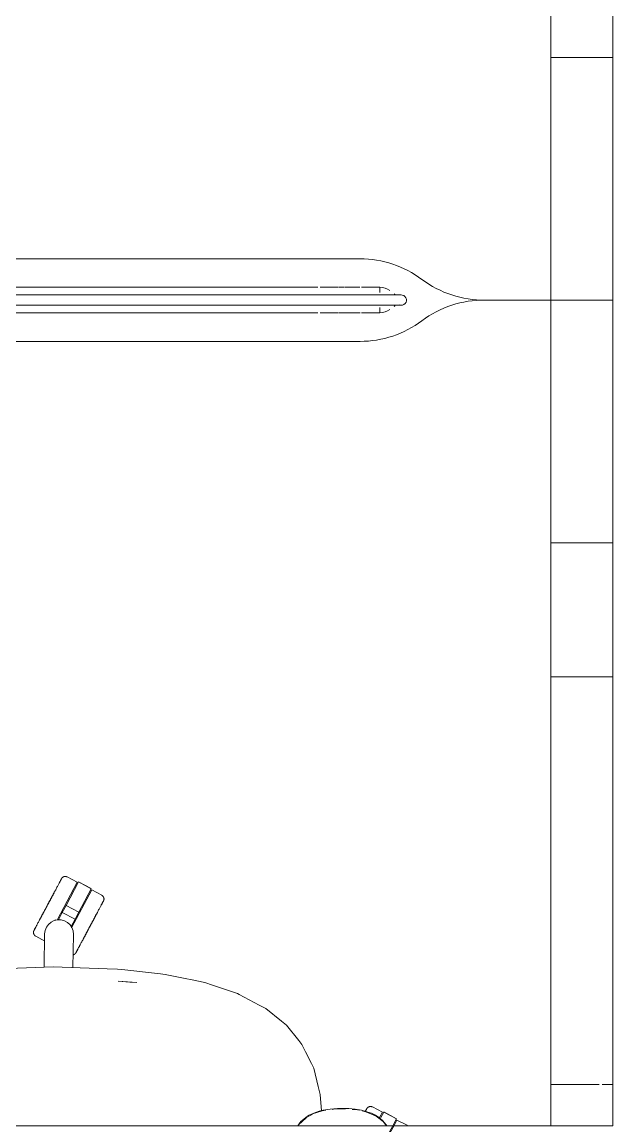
# Model space of a CAD drawing. Header units: millimetres. Extents: x 155927 to 317870, y -36033 to 97293.
# Drawn here: x 222976 to 223549, y 16767 to 17836 of the extents above; entities that cross this region are included whole.
import ezdxf

# ---------------------------------------------------------------- set-up
doc = ezdxf.new("R2010")
doc.units = ezdxf.units.MM
doc.header["$MEASUREMENT"] = 0
doc.layers.add('G-IMPT', color=8, linetype='CONTINUOUS', lineweight=9)
doc.layers.add('I-FURN', color=8, linetype='CONTINUOUS', lineweight=9)

msp = doc.modelspace()

# ---------------------------------------------------------------- linework, layer by layer
at = {"layer": 'G-IMPT'}
for p, q in [((223006.6, 16920.6), (222954.4, 16918.9)), ((223058.8, 16918.9), (223006.6, 16920.6)), ((223058.8, 16918.9), (223068.7, 16918.5)), ((223073.1, 16918.1), (223068.7, 16918.5)), ((223073.1, 16918.1), (223110.5, 16913.9)), ((223069.3, 16906.7), (223080.6, 16906)), ((223069.3, 16906.7), (223087.5, 16905.4)), ((223087.5, 16905.4), (223080.6, 16906)), ((223115, 16913.4), (223110.5, 16913.9)), ((223135.9, 16909.1), (223115, 16913.4)), ((223135.9, 16909.1), (223139.6, 16908.3)), ((223139.6, 16908.3), (223153.4, 16905.5)), ((223160.8, 16902.9), (223153.4, 16905.5)), ((223160.8, 16902.9), (223184.9, 16894.8)), ((223186.6, 16893.9), (223184.9, 16894.8)), ((223206.1, 16883.6), (223186.6, 16893.9)), ((223206.1, 16883.6), (223207.5, 16882.9)), ((223212.6, 16880.2), (223207.5, 16882.9)), ((223212.6, 16880.2), (223227.7, 16868)), ((223232.4, 16864.2), (223227.7, 16868)), ((223244.6, 16849.3), (223232.4, 16864.2)), ((223244.6, 16849.3), (223247.5, 16845.6)), ((223247.5, 16845.6), (223251.1, 16838.4)), ((223256.7, 16827), (223251.1, 16838.4)), ((223256.7, 16827), (223258.9, 16822.6)), ((223258.9, 16822.6), (223263.3, 16804.7)), ((223263.3, 16804.7), (223263.8, 16802.3)), ((223265.1, 16797), (223263.8, 16802.3)), ((223266.6, 16781.1), (223265.1, 16797)), ((223259, 16779.1), (223254.4, 16776.9)), ((223257.8, 16778.2), (223255.4, 16776.8)), ((223267.2, 16781.3), (223257.8, 16778.2)), ((223264.1, 16780.8), (223259, 16779.1)), ((223264.1, 16780.8), (223268, 16781.8)), ((223270.5, 16781.7), (223267.2, 16781.3)), ((223268, 16781.8), (223274.8, 16782.9)), ((223282.1, 16783.5), (223274.8, 16782.9)), ((223279.5, 16783), (223276.7, 16782.6)), ((223279.5, 16783), (223286.6, 16783.2)), ((223282.1, 16783.5), (223286.6, 16783.6)), ((223286.6, 16783.6), (223293, 16783.4)), ((223289.7, 16783), (223286.6, 16783.2)), ((223299.1, 16782.8), (223293, 16783.4)), ((223299.5, 16782.4), (223296.3, 16782.6)), ((223299.1, 16782.8), (223305.1, 16781.8)), ((223303.2, 16781.7), (223299.5, 16782.4)), ((223310.5, 16780.4), (223305.1, 16781.8)), ((223309.4, 16780.4), (223306, 16781.1)), ((223309.4, 16780.4), (223315, 16778.1)), ((223310.5, 16780.4), (223314.9, 16778.8)), ((223318.9, 16776.9), (223314.9, 16778.8)), ((223319.4, 16776.2), (223315, 16778.1)), ((223243.4, 16766.6), (223245.4, 16769.5)), ((223251.6, 16774.5), (223244.2, 16767.6)), ((223249.5, 16773.3), (223244.2, 16767.6)), ((223244.2, 16767.6), (223246.4, 16770)), ((223246.5, 16770.8), (223245.4, 16769.5)), ((223250, 16773.1), (223246.4, 16770)), ((223246.5, 16770.8), (223249.6, 16773.6)), ((223252.7, 16775.2), (223249.5, 16773.3)), ((223249.6, 16773.6), (223253, 16776.1)), ((223251.6, 16774.5), (223250.1, 16773.2)), ((223254.4, 16776.9), (223253, 16776.1)), ((223254.9, 16776.5), (223253.5, 16775.6)), ((223318.9, 16776.9), (223323, 16774.2)), ((223326.2, 16771), (223319.4, 16776.2)), ((223323, 16774.2), (223326, 16771.5)), ((223329.1, 16767.8), (223326, 16771.5)), ((223329.5, 16766.6), (223326.2, 16771)), ((223329.8, 16766.6), (223329.1, 16767.8))]:
    msp.add_line(p, q, dxfattribs=at)
at = {"layer": 'I-FURN'}
for p, q in [((223548.8, 17566.6), (223548.8, 18366.6)), ((223548.8, 18366.6), (223548.8, 17566.6)), ((223488.8, 18326.6), (223488.8, 16806.6)), ((223548.8, 16806.6), (223548.8, 18326.6)), ((223488.8, 17801.6), (223488.8, 17932)), ((223548.8, 17932), (223548.8, 17801.6)), ((223488.8, 17331.6), (223488.8, 17801.6)), ((223548.8, 17801.6), (223488.8, 17801.6)), ((223548.8, 17801.6), (223488.8, 17801.6)), ((223548.8, 17801.6), (223548.8, 17331.6)), ((222450.1, 17606.6), (223303.8, 17606.6)), ((223303.8, 17606.6), (222450.1, 17606.6)), ((222224.7, 17579.1), (223262.9, 17579.1)), ((223262.9, 17571.6), (222224.7, 17571.6)), ((223263.8, 17571.6), (223262.9, 17571.6)), ((223267, 17571.6), (223263.8, 17571.6)), ((223265, 17579.1), (223282.7, 17579.1)), ((223270.3, 17571.6), (223267, 17571.6)), ((223273.5, 17571.6), (223270.3, 17571.6)), ((223276.7, 17571.6), (223273.5, 17571.6)), ((223279.8, 17571.6), (223276.7, 17571.6)), ((223283, 17571.6), (223279.8, 17571.6)), ((223286.1, 17571.6), (223283, 17571.6)), ((223283.4, 17579.1), (223288.3, 17579.1)), ((223289.2, 17571.6), (223286.1, 17571.6)), ((223289.2, 17579.1), (223303.5, 17579.1)), ((223292.2, 17571.6), (223289.2, 17571.6)), ((223295.2, 17571.6), (223292.2, 17571.6)), ((223298.2, 17571.6), (223295.2, 17571.6)), ((223301.1, 17571.6), (223298.2, 17571.6)), ((223303.9, 17571.6), (223301.1, 17571.6)), ((223306.6, 17571.6), (223303.9, 17571.6)), ((223305.3, 17579.1), (223322.9, 17579.1)), ((223309.3, 17571.6), (223306.6, 17571.6)), ((223311.9, 17571.6), (223309.3, 17571.6)), ((223314.5, 17571.6), (223311.9, 17571.6)), ((223316.9, 17571.6), (223314.5, 17571.6)), ((223319.3, 17571.6), (223316.9, 17571.6)), ((223317.3, 17579.1), (223318.4, 17579.1)), ((223321.6, 17571.6), (223319.3, 17571.6)), ((223323.7, 17571.6), (223321.6, 17571.6)), ((223322.9, 17573.9), (223322.9, 17579.1)), ((223325.8, 17571.6), (223323.7, 17571.6)), ((223327.8, 17571.6), (223325.8, 17571.6)), ((223329.7, 17571.6), (223327.8, 17571.6)), ((223331.5, 17571.6), (223329.7, 17571.6)), ((223333.1, 17571.6), (223331.5, 17571.6)), ((223334.7, 17571.6), (223333.1, 17571.6)), ((223336.1, 17571.6), (223334.7, 17571.6)), ((223337.4, 17571.6), (223336.1, 17571.6)), ((223338.6, 17571.6), (223337.4, 17571.6)), ((223339.7, 17571.6), (223338.6, 17571.6)), ((223340.7, 17571.6), (223339.7, 17571.6)), ((223341.5, 17571.6), (223340.7, 17571.6)), ((223342.2, 17571.6), (223341.5, 17571.6)), ((223342.8, 17571.6), (223342.2, 17571.6)), ((223343.2, 17571.6), (223342.8, 17571.6)), ((223343.6, 17571.6), (223343.2, 17571.6)), ((223343.8, 17571.6), (223343.6, 17571.6)), ((223343.8, 17571.6), (223343.8, 17571.6)), ((222224.7, 17561.6), (223262.9, 17561.6)), ((223262.9, 17561.6), (223266.2, 17561.6)), ((223266.2, 17561.6), (223269.4, 17561.6)), ((223269.4, 17561.6), (223272.6, 17561.6)), ((223272.6, 17561.6), (223275.8, 17561.6)), ((223275.8, 17561.6), (223279, 17561.6)), ((223279, 17561.6), (223282.2, 17561.6)), ((223282.2, 17561.6), (223285.3, 17561.6)), ((223285.3, 17561.6), (223288.4, 17561.6)), ((223288.4, 17561.6), (223291.4, 17561.6)), ((223291.4, 17561.6), (223294.4, 17561.6)), ((223294.4, 17561.6), (223297.4, 17561.6)), ((223297.4, 17561.6), (223300.3, 17561.6)), ((223300.3, 17561.6), (223303.1, 17561.6)), ((223303.1, 17561.6), (223305.9, 17561.6)), ((223305.9, 17561.6), (223308.6, 17561.6)), ((223308.6, 17561.6), (223311.2, 17561.6)), ((223311.2, 17561.6), (223313.8, 17561.6)), ((223313.8, 17561.6), (223316.3, 17561.6)), ((223316.3, 17561.6), (223318.7, 17561.6)), ((223318.7, 17561.6), (223321, 17561.6)), ((223321, 17561.6), (223323.2, 17561.6)), ((223322.9, 17554.1), (223322.9, 17559.3)), ((223323.2, 17561.6), (223325.3, 17561.6)), ((223325.3, 17561.6), (223327.3, 17561.6)), ((223327.3, 17561.6), (223329.2, 17561.6)), ((223329.2, 17561.6), (223331, 17561.6)), ((223331, 17561.6), (223332.7, 17561.6)), ((223332.7, 17561.6), (223334.3, 17561.6)), ((223334.3, 17561.6), (223335.7, 17561.6)), ((223335.7, 17561.6), (223337.1, 17561.6)), ((223337.1, 17561.6), (223338.3, 17561.6)), ((223338.3, 17561.6), (223339.4, 17561.6)), ((223339.4, 17561.6), (223340.4, 17561.6)), ((223340.4, 17561.6), (223341.3, 17561.6)), ((223341.3, 17561.6), (223342, 17561.6)), ((223342, 17561.6), (223342.7, 17561.6)), ((223342.7, 17561.6), (223343.1, 17561.6)), ((223343.1, 17561.6), (223343.5, 17561.6)), ((223343.5, 17561.6), (223343.7, 17561.6)), ((223343.7, 17561.6), (223343.8, 17561.6)), ((223343.8, 17561.6), (223343.8, 17561.6)), ((223548.8, 17566.6), (223424.9, 17566.6)), ((223424.9, 17566.6), (223548.8, 17566.6)), ((223424.9, 17566.6), (223548.8, 17566.6)), ((223548.8, 17566.6), (223424.9, 17566.6)), ((223548.8, 16766.6), (223548.8, 17566.6)), ((223548.8, 17566.6), (223548.8, 16766.6)), ((223262.9, 17554.1), (222224.7, 17554.1)), ((223282.7, 17554.1), (223265, 17554.1)), ((223288.3, 17554.1), (223283.4, 17554.1)), ((223304, 17554.1), (223288.2, 17554.1)), ((223322.9, 17554.1), (223305.3, 17554.1)), ((223318.4, 17554.1), (223317.3, 17554.1)), ((223303.8, 17526.6), (222450.1, 17526.6)), ((222450.1, 17526.6), (223303.8, 17526.6)), ((223488.8, 17201.6), (223488.8, 17331.6)), ((223548.8, 17331.6), (223488.8, 17331.6)), ((223548.8, 17331.6), (223488.8, 17331.6)), ((223548.8, 17331.6), (223548.8, 17201.6)), ((223488.8, 16766.6), (223488.8, 17201.6)), ((223548.8, 17201.6), (223488.8, 17201.6)), ((223548.8, 17201.6), (223488.8, 17201.6)), ((223548.8, 17201.6), (223548.8, 16766.6)), ((223010.2, 16966), (223029.7, 17002.7)), ((223012.5, 17002.3), (223012.2, 17001.8)), ((223012.4, 17002), (223012.7, 17002.6)), ((223012.8, 17002.8), (223012.5, 17002.3)), ((223012.7, 17002.6), (223012.9, 17003.1)), ((223013.1, 17003.3), (223012.8, 17002.8)), ((223012.9, 17003.1), (223013.2, 17003.5)), ((223013.3, 17003.8), (223013.1, 17003.3)), ((223013.2, 17003.5), (223013.4, 17004)), ((223013.5, 17004.2), (223013.3, 17003.8)), ((223013.4, 17004), (223013.6, 17004.3)), ((223013.7, 17004.5), (223013.5, 17004.2)), ((223013.6, 17004.3), (223013.8, 17004.7)), ((223013.9, 17004.9), (223013.7, 17004.5)), ((223013.8, 17004.7), (223014, 17005)), ((223014.1, 17005.2), (223013.9, 17004.9)), ((223014, 17005), (223014.1, 17005.3)), ((223014.1, 17005.3), (223014.2, 17005.5)), ((223014.2, 17005.4), (223014.1, 17005.2)), ((223014.2, 17005.5), (223014.4, 17005.7)), ((223014.3, 17005.7), (223014.2, 17005.4)), ((223014.4, 17005.8), (223014.3, 17005.7)), ((223014.4, 17005.9), (223014.5, 17006)), ((223014.5, 17006), (223014.4, 17005.8)), ((223014.4, 17005.7), (223014.4, 17005.9)), ((223014.5, 17006), (223014.6, 17006.1)), ((223014.6, 17006.1), (223014.5, 17006.1)), ((223014.5, 17006.1), (223014.5, 17006)), ((223014.6, 17006.2), (223014.7, 17006.3)), ((223014.6, 17006.1), (223014.6, 17006.2)), ((223014.6, 17006.2), (223014.6, 17006.2)), ((223014.6, 17006.2), (223014.6, 17006.1)), ((223014.7, 17006.4), (223014.8, 17006.6)), ((223014.7, 17006.3), (223014.7, 17006.4)), ((223014.8, 17006.6), (223014.9, 17006.7)), ((223014.9, 17006.7), (223015, 17006.8)), ((223015, 17006.8), (223015.1, 17006.9)), ((223015.1, 17006.9), (223015.2, 17007.1)), ((223015.2, 17007.1), (223015.4, 17007.2)), ((223015.4, 17007.2), (223015.5, 17007.3)), ((223015.5, 17007.3), (223015.6, 17007.4)), ((223015.6, 17007.4), (223015.7, 17007.5)), ((223015.7, 17007.5), (223015.9, 17007.6)), ((223015.9, 17007.6), (223016, 17007.7)), ((223016, 17007.7), (223016.1, 17007.8)), ((223016.1, 17007.8), (223016.3, 17007.8)), ((223016.3, 17007.8), (223016.4, 17007.9)), ((223016.4, 17007.9), (223016.6, 17008)), ((223016.6, 17008), (223016.7, 17008)), ((223016.7, 17008), (223016.9, 17008.1)), ((223016.9, 17008.1), (223017, 17008.1)), ((223017, 17008.1), (223017.2, 17008.2)), ((223017.2, 17008.2), (223017.3, 17008.2)), ((223017.3, 17008.2), (223017.5, 17008.2)), ((223017.5, 17008.2), (223017.6, 17008.3)), ((223017.6, 17008.3), (223017.8, 17008.3)), ((223017.8, 17008.3), (223018, 17008.3)), ((223018, 17008.3), (223018.1, 17008.3)), ((223018.1, 17008.3), (223018.3, 17008.3)), ((223018.3, 17008.3), (223018.4, 17008.3)), ((223018.4, 17008.3), (223018.6, 17008.3)), ((223018.6, 17008.3), (223018.8, 17008.2)), ((223018.8, 17008.2), (223018.9, 17008.2)), ((223018.9, 17008.2), (223019.1, 17008.2)), ((223018.9, 16980.1), (223030.9, 17002.9)), ((223019.1, 17008.2), (223019.2, 17008.1)), ((223019.2, 17008.1), (223019.4, 17008.1)), ((223019.4, 17008.1), (223019.5, 17008)), ((223019.5, 17008), (223019.7, 17008)), ((223019.7, 17008), (223019.8, 17007.9)), ((223019.8, 17007.9), (223020, 17007.8)), ((223029.7, 17002.7), (223020, 17007.8)), ((223020, 17007.8), (223020, 17007.8)), ((223030.9, 17002.9), (223043.3, 16996.3)), ((223043.4, 16996.5), (223031, 17003)), ((223007, 16992), (223006.5, 16991.1)), ((223006.8, 16991.5), (223007.3, 16992.4)), ((223007.5, 16992.9), (223007, 16992)), ((223008, 16993.7), (223007.5, 16992.9)), ((223008.4, 16994.6), (223008, 16993.7)), ((223008.9, 16995.4), (223008.4, 16994.6)), ((223009.3, 16996.2), (223008.9, 16995.4)), ((223009.7, 16997), (223009.3, 16996.2)), ((223010.1, 16997.8), (223009.7, 16997)), ((223010.5, 16998.5), (223010.1, 16997.8)), ((223010.9, 16999.2), (223010.5, 16998.5)), ((223011.3, 16999.9), (223010.9, 16999.2)), ((223011.6, 17000.6), (223011.3, 16999.9)), ((223011.9, 17001.2), (223011.6, 17000.6)), ((223012.2, 17001.8), (223011.9, 17001.2)), ((223012.1, 17001.5), (223012.4, 17002)), ((223024.3, 16958.4), (223043.8, 16995.2)), ((223043.3, 16996.3), (223031.2, 16973.6)), ((223053.5, 16990), (223043.8, 16995.2)), ((223001.4, 16981.3), (223000.8, 16980.3)), ((223001.1, 16980.7), (223001.6, 16981.8)), ((223001.9, 16982.3), (223001.4, 16981.3)), ((223001.6, 16981.8), (223002.1, 16982.8)), ((223002.4, 16983.3), (223001.9, 16982.3)), ((223002.1, 16982.8), (223002.7, 16983.8)), ((223003, 16984.3), (223002.4, 16983.3)), ((223002.7, 16983.8), (223003.2, 16984.8)), ((223003.5, 16985.3), (223003, 16984.3)), ((223003.2, 16984.8), (223003.7, 16985.7)), ((223004, 16986.3), (223003.5, 16985.3)), ((223003.7, 16985.7), (223004.2, 16986.7)), ((223004.5, 16987.3), (223004, 16986.3)), ((223004.2, 16986.7), (223004.8, 16987.7)), ((223005, 16988.2), (223004.5, 16987.3)), ((223004.8, 16987.7), (223005.3, 16988.7)), ((223005.6, 16989.2), (223005, 16988.2)), ((223005.3, 16988.7), (223005.8, 16989.6)), ((223006.1, 16990.1), (223005.6, 16989.2)), ((223005.8, 16989.6), (223006.3, 16990.6)), ((223006.5, 16991.1), (223006.1, 16990.1)), ((223006.3, 16990.6), (223006.8, 16991.5)), ((223053, 16980.4), (223053.3, 16981)), ((223053.4, 16981.2), (223053.1, 16980.7)), ((223053.3, 16981), (223053.5, 16981.5)), ((223053.7, 16981.7), (223053.4, 16981.2)), ((223053.5, 16990), (223053.7, 16989.9)), ((223053.5, 16981.5), (223053.8, 16981.9)), ((223053.7, 16989.9), (223053.8, 16989.8)), ((223053.9, 16982.2), (223053.7, 16981.7)), ((223053.8, 16989.8), (223053.9, 16989.8)), ((223053.8, 16981.9), (223054, 16982.4)), ((223053.9, 16989.8), (223054.1, 16989.7)), ((223054.1, 16982.6), (223053.9, 16982.2)), ((223054, 16982.4), (223054.2, 16982.8)), ((223054.1, 16989.7), (223054.2, 16989.6)), ((223054.3, 16983), (223054.1, 16982.6)), ((223054.2, 16989.6), (223054.3, 16989.5)), ((223054.2, 16982.8), (223054.4, 16983.1)), ((223054.3, 16989.5), (223054.4, 16989.4)), ((223054.5, 16983.3), (223054.3, 16983)), ((223054.4, 16989.4), (223054.5, 16989.2)), ((223054.4, 16983.1), (223054.6, 16983.4)), ((223054.5, 16989.2), (223054.7, 16989.1)), ((223054.7, 16983.6), (223054.5, 16983.3)), ((223054.6, 16983.4), (223054.7, 16983.7)), ((223054.7, 16989.1), (223054.8, 16989)), ((223054.7, 16983.7), (223054.9, 16983.9)), ((223054.8, 16983.8), (223054.7, 16983.6)), ((223054.8, 16989), (223054.9, 16988.9)), ((223054.9, 16984.1), (223054.8, 16983.8)), ((223054.9, 16988.9), (223055, 16988.7)), ((223055, 16984.2), (223054.9, 16984.1)), ((223054.9, 16983.9), (223055, 16984.1)), ((223055, 16988.7), (223055, 16988.6)), ((223055, 16988.6), (223055.1, 16988.5)), ((223055.1, 16984.4), (223055, 16984.2)), ((223055, 16984.1), (223055.1, 16984.3)), ((223055.1, 16988.5), (223055.2, 16988.3)), ((223055.2, 16984.5), (223055.1, 16984.5)), ((223055.1, 16984.5), (223055.1, 16984.4)), ((223055.1, 16984.4), (223055.2, 16984.5)), ((223055.1, 16984.3), (223055.1, 16984.4)), ((223055.2, 16988.3), (223055.3, 16988.2)), ((223055.3, 16984.7), (223055.2, 16984.6)), ((223055.2, 16984.6), (223055.2, 16984.6)), ((223055.2, 16984.6), (223055.2, 16984.5)), ((223055.2, 16984.5), (223055.2, 16984.6)), ((223055.2, 16984.6), (223055.2, 16984.6)), ((223055.3, 16988.2), (223055.3, 16988)), ((223055.3, 16988), (223055.4, 16987.9)), ((223055.4, 16985), (223055.3, 16984.9)), ((223055.3, 16984.9), (223055.3, 16984.7)), ((223055.4, 16987.9), (223055.5, 16987.7)), ((223055.5, 16985.2), (223055.4, 16985)), ((223055.5, 16987.7), (223055.5, 16987.6)), ((223055.5, 16987.6), (223055.5, 16987.4)), ((223055.5, 16987.4), (223055.6, 16987.3)), ((223055.6, 16985.7), (223055.5, 16985.5)), ((223055.5, 16985.5), (223055.5, 16985.3)), ((223055.5, 16985.3), (223055.5, 16985.2)), ((223055.6, 16987.3), (223055.6, 16987.1)), ((223055.6, 16987.1), (223055.6, 16986.9)), ((223055.6, 16986.9), (223055.6, 16986.8)), ((223055.6, 16986.8), (223055.7, 16986.6)), ((223055.7, 16986.1), (223055.6, 16986)), ((223055.6, 16986), (223055.6, 16985.8)), ((223055.6, 16985.8), (223055.6, 16985.7)), ((223055.7, 16986.6), (223055.7, 16986.5)), ((223055.7, 16986.5), (223055.7, 16986.3)), ((223055.7, 16986.3), (223055.7, 16986.1)), ((222995.6, 16970.6), (222995.2, 16969.7)), ((222995.4, 16970.1), (222995.9, 16971)), ((222996.1, 16971.5), (222995.6, 16970.6)), ((222995.9, 16971), (222996.4, 16971.9)), ((222996.6, 16972.4), (222996.1, 16971.5)), ((222996.4, 16971.9), (222996.9, 16972.9)), ((222997.1, 16973.4), (222996.6, 16972.4)), ((222996.9, 16972.9), (222997.4, 16973.8)), ((222997.7, 16974.3), (222997.1, 16973.4)), ((222997.4, 16973.8), (222997.9, 16974.8)), ((222998.2, 16975.3), (222997.7, 16974.3)), ((222997.9, 16974.8), (222998.4, 16975.8)), ((222998.7, 16976.3), (222998.2, 16975.3)), ((222998.4, 16975.8), (222998.9, 16976.7)), ((222999.2, 16977.3), (222998.7, 16976.3)), ((222998.9, 16976.7), (222999.5, 16977.7)), ((222999.8, 16978.3), (222999.2, 16977.3)), ((222999.5, 16977.7), (223000, 16978.7)), ((223000.3, 16979.3), (222999.8, 16978.3)), ((223000, 16978.7), (223000.5, 16979.7)), ((223000.8, 16980.3), (223000.3, 16979.3)), ((223000.5, 16979.7), (223001.1, 16980.7)), ((223011.5, 16966.4), (223015.3, 16973.5)), ((223015.3, 16973.5), (223018.9, 16980.1)), ((223015.3, 16973.5), (223027.7, 16966.9)), ((223018.9, 16980.1), (223031.2, 16973.6)), ((223031.2, 16973.6), (223027.7, 16966.9)), ((223047.6, 16970.4), (223047.2, 16969.5)), ((223047.4, 16969.9), (223047.9, 16970.8)), ((223048.1, 16971.3), (223047.6, 16970.4)), ((223047.9, 16970.8), (223048.3, 16971.7)), ((223048.6, 16972.1), (223048.1, 16971.3)), ((223048.3, 16971.7), (223048.8, 16972.5)), ((223049, 16973), (223048.6, 16972.1)), ((223048.8, 16972.5), (223049.3, 16973.4)), ((223049.5, 16973.8), (223049, 16973)), ((223049.3, 16973.4), (223049.7, 16974.2)), ((223049.7, 16974.2), (223050.1, 16975)), ((223050.1, 16975), (223050.5, 16975.8)), ((223050.5, 16975.8), (223050.9, 16976.5)), ((223050.9, 16976.5), (223051.3, 16977.3)), ((223051.3, 16977.3), (223051.7, 16978)), ((223051.7, 16978), (223052, 16978.6)), ((223052, 16978.6), (223052.4, 16979.3)), ((223052.4, 16979.3), (223052.7, 16979.9)), ((223052.9, 16980.2), (223052.5, 16979.6)), ((223052.7, 16979.9), (223053, 16980.4)), ((223053.1, 16980.7), (223052.9, 16980.2)), ((222989.8, 16959.5), (222989.5, 16959)), ((222989.6, 16959.2), (222989.9, 16959.7)), ((222990, 16960), (222989.8, 16959.5)), ((222989.9, 16959.7), (222990.2, 16960.3)), ((222990.3, 16960.6), (222990, 16960)), ((222990.2, 16960.3), (222990.5, 16960.9)), ((222990.7, 16961.2), (222990.3, 16960.6)), ((222991, 16961.8), (222990.7, 16961.2)), ((222991.4, 16962.5), (222991, 16961.8)), ((222991.7, 16963.2), (222991.4, 16962.5)), ((222992.1, 16963.9), (222991.7, 16963.2)), ((222992.5, 16964.7), (222992.1, 16963.9)), ((222992.9, 16965.4), (222992.5, 16964.7)), ((222993.3, 16966.2), (222992.9, 16965.4)), ((222993.8, 16967.1), (222993.3, 16966.2)), ((222993.5, 16966.6), (222994, 16967.4)), ((222994.2, 16967.9), (222993.8, 16967.1)), ((222994, 16967.4), (222994.4, 16968.3)), ((222994.7, 16968.8), (222994.2, 16967.9)), ((222994.4, 16968.3), (222994.9, 16969.2)), ((222995.2, 16969.7), (222994.7, 16968.8)), ((222994.9, 16969.2), (222995.4, 16970.1)), ((222999.9, 16959.1), (223001.8, 16961.8)), ((223001.8, 16961.8), (223004.4, 16964)), ((223004.4, 16964), (223007.4, 16965.5)), ((223007.4, 16965.5), (223010.7, 16966.3)), ((223010.7, 16966.3), (223014.1, 16966.2)), ((223014.1, 16966.2), (223017.3, 16965.4)), ((223017.3, 16965.4), (223020.3, 16963.8)), ((223020.3, 16963.8), (223022.8, 16961.5)), ((223022.8, 16961.5), (223024.6, 16958.7)), ((223027.7, 16966.9), (223023.9, 16959.8)), ((223042, 16959.7), (223041.4, 16958.7)), ((223041.7, 16959.2), (223042.2, 16960.2)), ((223042.5, 16960.7), (223042, 16959.7)), ((223042.2, 16960.2), (223042.7, 16961.2)), ((223043, 16961.7), (223042.5, 16960.7)), ((223042.7, 16961.2), (223043.3, 16962.2)), ((223043.6, 16962.7), (223043, 16961.7)), ((223043.3, 16962.2), (223043.8, 16963.2)), ((223044.1, 16963.7), (223043.6, 16962.7)), ((223043.8, 16963.2), (223044.3, 16964.2)), ((223044.6, 16964.7), (223044.1, 16963.7)), ((223044.3, 16964.2), (223044.9, 16965.1)), ((223045.1, 16965.7), (223044.6, 16964.7)), ((223044.9, 16965.1), (223045.4, 16966.1)), ((223045.7, 16966.6), (223045.1, 16965.7)), ((223045.4, 16966.1), (223045.9, 16967.1)), ((223046.2, 16967.6), (223045.7, 16966.6)), ((223045.9, 16967.1), (223046.4, 16968)), ((223046.7, 16968.5), (223046.2, 16967.6)), ((223046.4, 16968), (223046.9, 16969)), ((223047.2, 16969.5), (223046.7, 16968.5)), ((223046.9, 16969), (223047.4, 16969.9)), ((222987.4, 16954.6), (222987.5, 16954.8)), ((222987.4, 16954.5), (222987.4, 16954.6)), ((222987.4, 16954.3), (222987.4, 16954.5)), ((222987.4, 16954.1), (222987.4, 16954.3)), ((222987.4, 16954), (222987.4, 16954.1)), ((222987.4, 16953.8), (222987.4, 16954)), ((222987.4, 16953.7), (222987.4, 16953.8)), ((222987.4, 16953.5), (222987.4, 16953.7)), ((222987.4, 16953.3), (222987.4, 16953.5)), ((222987.5, 16953.2), (222987.4, 16953.3)), ((222987.5, 16955.1), (222987.6, 16955.3)), ((222987.5, 16954.9), (222987.5, 16955.1)), ((222987.5, 16954.8), (222987.5, 16954.9)), ((222987.5, 16953), (222987.5, 16953.2)), ((222987.5, 16952.9), (222987.5, 16953)), ((222987.6, 16952.7), (222987.5, 16952.9)), ((222987.6, 16955.4), (222987.7, 16955.6)), ((222987.6, 16955.3), (222987.6, 16955.4)), ((222987.6, 16952.6), (222987.6, 16952.7)), ((222987.7, 16952.4), (222987.6, 16952.6)), ((222987.7, 16955.6), (222987.8, 16955.7)), ((222987.8, 16952.3), (222987.7, 16952.4)), ((222987.8, 16955.8), (222987.8, 16955.9)), ((222987.8, 16955.9), (222987.9, 16955.9)), ((222987.9, 16955.9), (222987.8, 16955.9)), ((222987.8, 16955.9), (222987.8, 16955.9)), ((222987.8, 16955.7), (222987.8, 16955.8)), ((222987.8, 16952.1), (222987.8, 16952.3)), ((222987.9, 16952), (222987.8, 16952.1)), ((222987.9, 16956.1), (222988, 16956.2)), ((222987.9, 16956), (222987.9, 16956.1)), ((222988, 16956.1), (222987.9, 16956)), ((222987.9, 16955.9), (222987.9, 16956)), ((222987.9, 16956), (222987.9, 16955.9)), ((222988, 16951.8), (222987.9, 16952)), ((222988, 16956.2), (222988.1, 16956.4)), ((222988.1, 16956.3), (222988, 16956.1)), ((222988.1, 16951.7), (222988, 16951.8)), ((222988.1, 16956.4), (222988.2, 16956.6)), ((222988.2, 16956.5), (222988.1, 16956.3)), ((222988.2, 16951.6), (222988.1, 16951.7)), ((222988.2, 16956.6), (222988.4, 16956.9)), ((222988.3, 16956.7), (222988.2, 16956.5)), ((222988.3, 16951.5), (222988.2, 16951.6)), ((222988.4, 16957), (222988.3, 16956.7)), ((222988.4, 16951.3), (222988.3, 16951.5)), ((222988.6, 16957.3), (222988.4, 16957)), ((222988.4, 16956.9), (222988.5, 16957.2)), ((222988.5, 16951.2), (222988.4, 16951.3)), ((222988.5, 16957.2), (222988.7, 16957.5)), ((222988.6, 16951.1), (222988.5, 16951.2)), ((222988.8, 16957.7), (222988.6, 16957.3)), ((222988.7, 16951), (222988.6, 16951.1)), ((222988.7, 16957.5), (222988.9, 16957.9)), ((222988.8, 16950.9), (222988.7, 16951)), ((222989, 16958.1), (222988.8, 16957.7)), ((222989, 16950.8), (222988.8, 16950.9)), ((222988.9, 16957.9), (222989.1, 16958.3)), ((222989.2, 16958.5), (222989, 16958.1)), ((222989.1, 16950.7), (222989, 16950.8)), ((222989.1, 16958.3), (222989.4, 16958.7)), ((222989.2, 16950.6), (222989.1, 16950.7)), ((222989.5, 16959), (222989.2, 16958.5)), ((222989.4, 16950.5), (222989.2, 16950.6)), ((222989.4, 16958.7), (222989.6, 16959.2)), ((222989.5, 16950.4), (222989.4, 16950.5)), ((222989.5, 16950.4), (222998.4, 16945.7)), ((222997.6, 16920.3), (222998.1, 16952.6)), ((222998.1, 16952.6), (222998.6, 16956)), ((222998.6, 16956), (222999.9, 16959.1)), ((223024.6, 16958.7), (223025.8, 16955.5)), ((223026.1, 16952.1), (223025.6, 16919.9)), ((223025.8, 16955.5), (223026.1, 16952.1)), ((223036.3, 16949), (223035.8, 16948.1)), ((223036, 16948.5), (223036.5, 16949.4)), ((223036.8, 16949.9), (223036.3, 16949)), ((223036.5, 16949.4), (223037, 16950.3)), ((223037.3, 16950.8), (223036.8, 16949.9)), ((223037, 16950.3), (223037.5, 16951.3)), ((223037.8, 16951.8), (223037.3, 16950.8)), ((223037.5, 16951.3), (223038, 16952.2)), ((223038.3, 16952.7), (223037.8, 16951.8)), ((223038, 16952.2), (223038.5, 16953.2)), ((223038.8, 16953.7), (223038.3, 16952.7)), ((223038.5, 16953.2), (223039, 16954.2)), ((223039.3, 16954.7), (223038.8, 16953.7)), ((223039, 16954.2), (223039.6, 16955.2)), ((223039.8, 16955.7), (223039.3, 16954.7)), ((223039.6, 16955.2), (223040.1, 16956.1)), ((223040.4, 16956.7), (223039.8, 16955.7)), ((223040.1, 16956.1), (223040.6, 16957.1)), ((223040.9, 16957.7), (223040.4, 16956.7)), ((223040.6, 16957.1), (223041.1, 16958.1)), ((223041.4, 16958.7), (223040.9, 16957.7)), ((223041.1, 16958.1), (223041.7, 16959.2)), ((223030.2, 16937.6), (223030.5, 16938.1)), ((223030.7, 16938.4), (223030.4, 16937.9)), ((223030.5, 16938.1), (223030.8, 16938.7)), ((223031, 16939), (223030.7, 16938.4)), ((223030.8, 16938.7), (223031.1, 16939.3)), ((223031.1, 16939.3), (223031.4, 16939.9)), ((223031.4, 16939.9), (223031.8, 16940.5)), ((223031.8, 16940.5), (223032.1, 16941.2)), ((223032.1, 16941.2), (223032.5, 16941.9)), ((223032.5, 16941.9), (223032.9, 16942.6)), ((223032.9, 16942.6), (223033.3, 16943.4)), ((223033.3, 16943.4), (223033.7, 16944.2)), ((223033.7, 16944.2), (223034.2, 16945)), ((223034.2, 16945), (223034.6, 16945.8)), ((223034.6, 16945.8), (223035.1, 16946.7)), ((223035.1, 16946.7), (223035.5, 16947.6)), ((223035.5, 16947.6), (223036, 16948.5)), ((223025.9, 16932.3), (223025.7, 16932.2)), ((223026, 16932.3), (223025.9, 16932.3)), ((223026.2, 16932.4), (223026, 16932.3)), ((223026.3, 16932.4), (223026.2, 16932.4)), ((223026.5, 16932.5), (223026.3, 16932.4)), ((223026.6, 16932.5), (223026.5, 16932.5)), ((223026.8, 16932.6), (223026.6, 16932.5)), ((223026.9, 16932.7), (223026.8, 16932.6)), ((223027, 16932.8), (223026.9, 16932.7)), ((223027.2, 16932.9), (223027, 16932.8)), ((223027.3, 16933), (223027.2, 16932.9)), ((223027.4, 16933.1), (223027.3, 16933)), ((223027.6, 16933.2), (223027.4, 16933.1)), ((223027.7, 16933.3), (223027.6, 16933.2)), ((223027.8, 16933.4), (223027.7, 16933.3)), ((223027.9, 16933.5), (223027.8, 16933.4)), ((223028, 16933.6), (223027.9, 16933.5)), ((223028.1, 16933.7), (223028, 16933.6)), ((223028.2, 16933.9), (223028.1, 16933.7)), ((223028.3, 16934), (223028.2, 16933.9)), ((223028.4, 16934.1), (223028.3, 16934)), ((223028.5, 16934.3), (223028.4, 16934.1)), ((223028.6, 16934.5), (223028.5, 16934.4)), ((223028.5, 16934.4), (223028.6, 16934.5)), ((223028.5, 16934.4), (223028.5, 16934.3)), ((223028.5, 16934.3), (223028.5, 16934.4)), ((223028.5, 16934.3), (223028.5, 16934.3)), ((223028.5, 16934.3), (223028.5, 16934.3)), ((223028.5, 16934.3), (223028.5, 16934.3)), ((223028.6, 16934.6), (223028.7, 16934.8)), ((223028.7, 16934.7), (223028.6, 16934.5)), ((223028.6, 16934.5), (223028.6, 16934.6)), ((223028.7, 16934.8), (223028.8, 16935)), ((223028.8, 16934.9), (223028.7, 16934.7)), ((223028.8, 16935), (223029, 16935.3)), ((223028.9, 16935.1), (223028.8, 16934.9)), ((223029.1, 16935.4), (223028.9, 16935.1)), ((223029, 16935.3), (223029.1, 16935.6)), ((223029.1, 16935.6), (223029.3, 16935.9)), ((223029.2, 16935.7), (223029.1, 16935.4)), ((223029.4, 16936.1), (223029.2, 16935.7)), ((223029.3, 16935.9), (223029.5, 16936.3)), ((223029.6, 16936.5), (223029.4, 16936.1)), ((223029.5, 16936.3), (223029.7, 16936.7)), ((223029.9, 16936.9), (223029.6, 16936.5)), ((223029.7, 16936.7), (223030, 16937.1)), ((223030.1, 16937.4), (223029.9, 16936.9)), ((223030, 16937.1), (223030.2, 16937.6)), ((223030.4, 16937.9), (223030.1, 16937.4)), ((223488.8, 16806.6), (223488.8, 16766.6)), ((223535.6, 16806.6), (223488.8, 16806.6)), ((223535.6, 16806.6), (223488.8, 16806.6)), ((223548.8, 16806.6), (223538.3, 16806.6)), ((223548.8, 16806.6), (223538.3, 16806.6)), ((223548.8, 16766.6), (223548.8, 16806.6)), ((223308.9, 16780.7), (223309.1, 16781.1)), ((223309.3, 16781.3), (223309, 16780.9)), ((223309.1, 16781.1), (223309.4, 16781.5)), ((223309.5, 16781.7), (223309.3, 16781.3)), ((223309.4, 16781.5), (223309.5, 16781.8)), ((223309.5, 16781.8), (223309.7, 16782.2)), ((223309.6, 16782), (223309.5, 16781.7)), ((223309.8, 16782.3), (223309.6, 16782)), ((223309.7, 16782.2), (223309.9, 16782.4)), ((223309.9, 16782.6), (223309.8, 16782.3)), ((223310, 16782.8), (223309.9, 16782.6)), ((223309.9, 16782.4), (223310, 16782.7)), ((223310.1, 16783), (223310, 16782.8)), ((223310, 16782.7), (223310.1, 16782.9)), ((223310.1, 16782.9), (223310.2, 16783.1)), ((223310.2, 16783.1), (223310.1, 16783)), ((223310.2, 16783.2), (223310.3, 16783.3)), ((223310.2, 16783.1), (223310.2, 16783.2)), ((223310.3, 16783.2), (223310.2, 16783.1)), ((223310.3, 16783.3), (223310.4, 16783.4)), ((223310.3, 16783.3), (223310.3, 16783.3)), ((223310.3, 16783.3), (223310.3, 16783.3)), ((223310.3, 16783.3), (223310.3, 16783.3)), ((223310.3, 16783.3), (223310.3, 16783.2)), ((223310.4, 16783.4), (223310.5, 16783.6)), ((223310.5, 16783.6), (223310.6, 16783.7)), ((223310.6, 16783.7), (223310.7, 16783.8)), ((223310.7, 16783.8), (223310.8, 16784)), ((223310.8, 16784), (223310.9, 16784.1)), ((223310.9, 16784.1), (223311, 16784.2)), ((223311, 16784.2), (223311.1, 16784.3)), ((223311.1, 16784.3), (223311.2, 16784.4)), ((223311.2, 16784.4), (223311.3, 16784.5)), ((223311.3, 16784.5), (223311.5, 16784.6)), ((223311.5, 16784.6), (223311.6, 16784.7)), ((223311.6, 16784.7), (223311.7, 16784.8)), ((223311.7, 16784.8), (223311.9, 16784.9)), ((223311.9, 16784.9), (223312, 16785)), ((223312, 16785), (223312.1, 16785.1)), ((223312.1, 16785.1), (223312.3, 16785.1)), ((223312.3, 16785.1), (223312.4, 16785.2)), ((223312.4, 16785.2), (223312.6, 16785.2)), ((223312.6, 16785.2), (223312.8, 16785.3)), ((223312.8, 16785.3), (223312.9, 16785.3)), ((223312.9, 16785.3), (223313.1, 16785.4)), ((223313.1, 16785.4), (223313.2, 16785.4)), ((223313.2, 16785.4), (223313.4, 16785.4)), ((223313.4, 16785.4), (223313.5, 16785.4)), ((223313.5, 16785.4), (223313.7, 16785.4)), ((223313.7, 16785.4), (223313.9, 16785.4)), ((223313.9, 16785.4), (223314, 16785.4)), ((223314, 16785.4), (223314.2, 16785.4)), ((223314.2, 16785.4), (223314.3, 16785.4)), ((223314.3, 16785.4), (223314.5, 16785.4)), ((223314.5, 16785.4), (223314.7, 16785.4)), ((223314.7, 16785.4), (223314.8, 16785.3)), ((223314.8, 16785.3), (223315, 16785.3)), ((223315, 16785.3), (223315.1, 16785.2)), ((223315.1, 16785.2), (223315.3, 16785.2)), ((223315.3, 16785.2), (223315.4, 16785.1)), ((223315.4, 16785.1), (223315.6, 16785.1)), ((223315.6, 16785.1), (223315.7, 16785)), ((223315.7, 16785), (223315.8, 16785)), ((223325.5, 16779.8), (223315.8, 16785)), ((223322.7, 16774.6), (223325.5, 16779.8)), ((223323.9, 16774.7), (223326.7, 16780)), ((223326.7, 16780), (223339, 16773.4)), ((223339.1, 16773.6), (223326.8, 16780.2)), ((223332.8, 16759.6), (223336.8, 16767)), ((223339, 16773.4), (223335.5, 16766.7)), ((223336.8, 16767), (223339.6, 16772.3)), ((223349.3, 16767.2), (223339.6, 16772.3)), ((223349.3, 16767.2), (223349.4, 16767.1)), ((223349.4, 16767.1), (223349.5, 16767)), ((223349.5, 16767), (223349.7, 16766.9)), ((221948.8, 16766.6), (223548.8, 16766.6)), ((223548.8, 16766.6), (221948.8, 16766.6)), ((223335.5, 16766.7), (223332.4, 16760.9)), ((223349.7, 16766.9), (223349.8, 16766.8)), ((223349.8, 16766.8), (223349.9, 16766.7)), ((223349.9, 16766.7), (223350.1, 16766.6)), ((223350.1, 16766.6), (223350.2, 16766.5)), ((223488.8, 16766.6), (223548.8, 16766.6)), ((223548.8, 16766.6), (223488.8, 16766.6))]:
    msp.add_line(p, q, dxfattribs=at)
for centre, radius, start, end in [((223303.8, 17506.6), 100, 53.1301, 90), ((223303.8, 17506.6), 100, 53.1301, 90), ((223423.8, 17666.6), 100, 233.1301, 270.6256), ((223423.8, 17666.6), 100, 233.1301, 270.6256), ((223320.6, 17555.6), 23.6, 59.1436, 84.3336), ((223331, 17566.6), 8.51, 35.5405, 46.5486), ((223343.8, 17566.6), 5, 248.1748, 96.9152), ((223331, 17566.6), 8.51, 313.4514, 324.4595), ((223423.8, 17466.6), 100, 89.3744, 126.8699), ((223423.8, 17466.6), 100, 89.3744, 126.8699), ((223320.6, 17577.6), 23.6, 275.6664, 300.8564), ((223303.8, 17626.6), 100, 270, 306.8699), ((223303.8, 17626.6), 100, 270, 306.8699), ((223012.1, 16952.6), 13.8, 102.3473, 107.336)]:
    msp.add_arc(centre, radius, start, end, dxfattribs=at)

doc.saveas('drawing.dxf')
